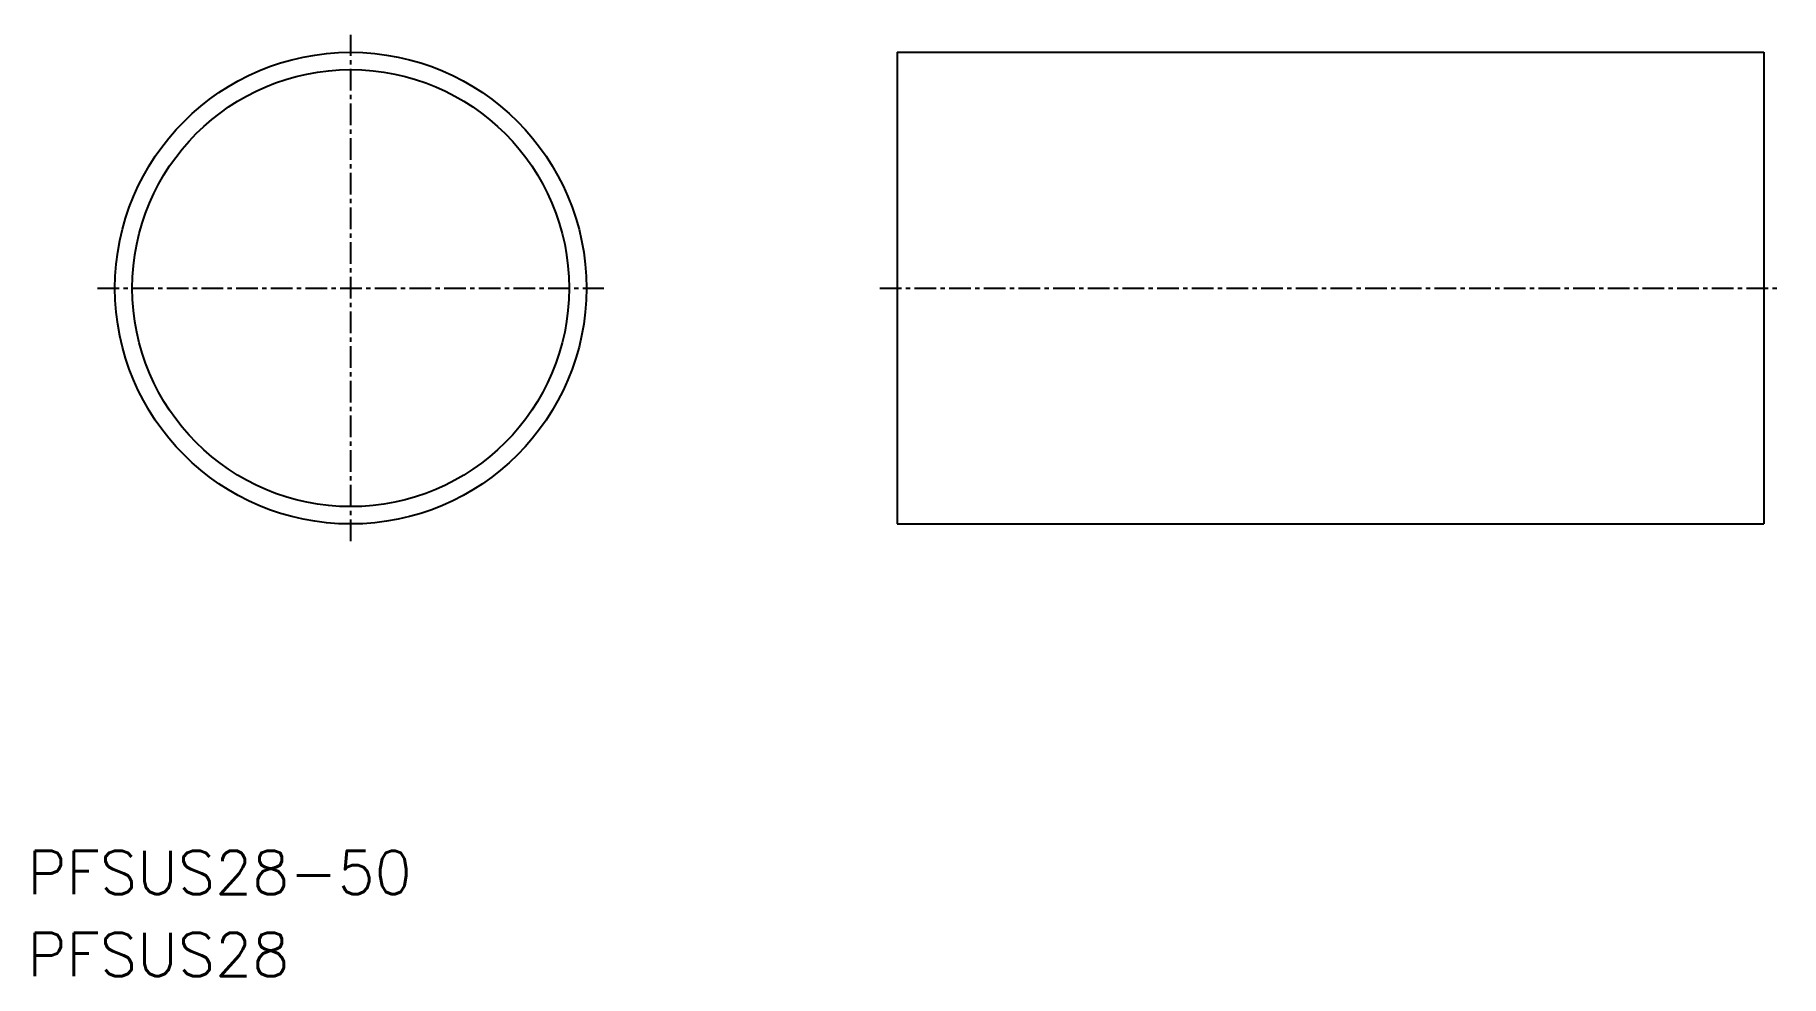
# Model space of a CAD drawing. Extents: x 2 to 103, y 2 to 57.
import ezdxf

# ---------------------------------------------------------------- set-up
doc = ezdxf.new("R2010")
doc.units = 0
doc.linetypes.add('CENTER', pattern=[2, 1.25, -0.25, 0.25, -0.25])
doc.layers.get('0').update_dxf_attribs({"linetype": 'CONTINUOUS'})
doc.layers.add('CENTER', color=1, linetype='CENTER')
doc.styles.get("Standard").update_dxf_attribs({"font": 'txt.shx', "bigfont": 'extfont2.shx'})

msp = doc.modelspace()

# ---------------------------------------------------------------- linework, layer by layer
at = {"color": 7, "linetype": 'CONTINUOUS'}
for p, q in [((52.03, 55.71), (102.03, 55.71)), ((52.03, 55.71), (52.03, 28.51)), ((102.03, 55.71), (102.03, 28.51)), ((52.03, 28.51), (102.03, 28.51))]:
    msp.add_line(p, q, dxfattribs=at)
for radius in [13.6, 12.6]:
    msp.add_circle((20.51, 42.11), radius, dxfattribs=at)
at = {"layer": 'CENTER', "color": 1, "linetype": 'CENTER'}
for p, q in [((20.51, 27.51), (20.51, 56.71)), ((5.91, 42.11), (35.11, 42.11)), ((51.03, 42.11), (103.03, 42.11))]:
    msp.add_line(p, q, dxfattribs=at)

# ---------------------------------------------------------------- texts
at = {"color": 7, "linetype": 'CONTINUOUS'}
for s, p in [('PFSUS28-50', (1.86, 7.17)), ('PFSUS28', (1.86, 2.44))]:
    msp.add_text(s, height=2.5, dxfattribs=at).set_placement(p)

doc.saveas('drawing.dxf')
